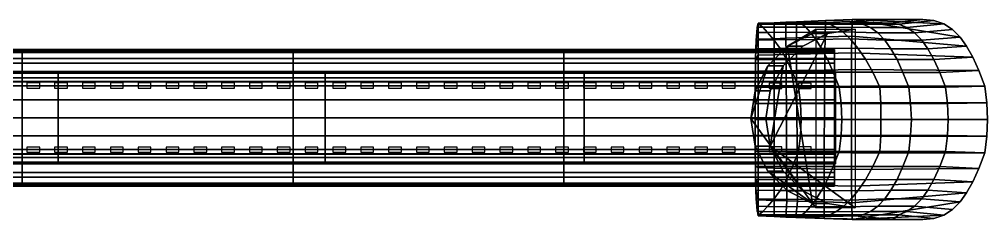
# Model space of a CAD drawing. Header units: millimetres. Extents: x -122 to 154, y -15 to 14.
# Drawn here: x 15.8 to 154.2, y -14.9 to 13.6 of the extents above; entities that cross this region are included whole.
import ezdxf

# ---------------------------------------------------------------- set-up
doc = ezdxf.new("R2010")
doc.units = ezdxf.units.MM
doc.header["$MEASUREMENT"] = 0
for name, color, linetype in [('COSTURA', 2, 'Continuous'), ('COURO', 4, 'Continuous'), ('METAL', 180, 'Continuous')]:
    doc.layers.add(name, color=color, linetype=linetype)

msp = doc.modelspace()

# ---------------------------------------------------------------- meshes
at = {"layer": 'COSTURA'}
mesh = msp.add_polyface(dxfattribs=at)
corners = [(-95.45, 3.79, 515.42), (-93.62, 3.79, 515.59), (-93.62, 4.53, 515.59), (-95.45, 4.53, 515.42), (128.95, 3.79, 515.42), (128.95, 4.53, 515.42), (127.12, 4.53, 515.59), (127.12, 3.79, 515.59)]
mesh.append_faces([[corners[k] for k in face] for face in [(0, 1, 2, 3), (4, 5, 6, 7)]])
mesh = msp.add_polyface(dxfattribs=at)
corners = [(-91.26, 3.79, 515.82), (-89.44, 3.79, 516.01), (-89.44, 4.53, 516.01), (-91.26, 4.53, 515.82), (124.76, 3.79, 515.82), (124.76, 4.53, 515.82), (122.94, 4.53, 516.01), (122.94, 3.79, 516.01)]
mesh.append_faces([[corners[k] for k in face] for face in [(0, 1, 2, 3), (4, 5, 6, 7)]])
mesh = msp.add_polyface(dxfattribs=at)
corners = [(18.71, 3.83, 520.14), (18.71, 4.57, 520.14), (16.88, 4.57, 520.11), (16.88, 3.83, 520.11)]
mesh.append_faces([[corners[k] for k in face] for face in [(0, 1, 2, 3)]])
mesh = msp.add_polyface(dxfattribs=at)
corners = [(22.69, 3.83, 520.21), (22.69, 4.57, 520.21), (20.85, 4.57, 520.21), (20.85, 3.83, 520.21)]
mesh.append_faces([[corners[k] for k in face] for face in [(0, 1, 2, 3)]])
mesh = msp.add_polyface(dxfattribs=at)
corners = [(26.66, 3.83, 520.09), (26.66, 4.57, 520.09), (24.83, 4.57, 520.13), (24.83, 3.83, 520.13)]
mesh.append_faces([[corners[k] for k in face] for face in [(0, 1, 2, 3)]])
mesh = msp.add_polyface(dxfattribs=at)
corners = [(30.64, 3.83, 520.02), (30.64, 4.57, 520.02), (28.81, 4.57, 520.06), (28.81, 3.83, 520.06)]
mesh.append_faces([[corners[k] for k in face] for face in [(0, 1, 2, 3)]])
mesh = msp.add_polyface(dxfattribs=at)
corners = [(34.61, 3.83, 519.97), (34.61, 4.57, 519.97), (32.78, 4.57, 520), (32.78, 3.83, 520)]
mesh.append_faces([[corners[k] for k in face] for face in [(0, 1, 2, 3)]])
mesh = msp.add_polyface(dxfattribs=at)
corners = [(38.59, 3.83, 519.93), (38.59, 4.57, 519.93), (36.76, 4.57, 519.93), (36.76, 3.83, 519.93)]
mesh.append_faces([[corners[k] for k in face] for face in [(0, 1, 2, 3)]])
mesh = msp.add_polyface(dxfattribs=at)
corners = [(42.57, 3.83, 519.87), (42.57, 4.57, 519.87), (40.73, 4.57, 519.87), (40.73, 3.83, 519.87)]
mesh.append_faces([[corners[k] for k in face] for face in [(0, 1, 2, 3)]])
mesh = msp.add_polyface(dxfattribs=at)
corners = [(46.54, 3.83, 519.81), (46.54, 4.57, 519.81), (44.71, 4.57, 519.81), (44.71, 3.83, 519.81)]
mesh.append_faces([[corners[k] for k in face] for face in [(0, 1, 2, 3)]])
mesh = msp.add_polyface(dxfattribs=at)
corners = [(50.52, 3.83, 519.75), (50.52, 4.57, 519.75), (48.68, 4.57, 519.75), (48.68, 3.83, 519.75)]
mesh.append_faces([[corners[k] for k in face] for face in [(0, 1, 2, 3)]])
mesh = msp.add_polyface(dxfattribs=at)
corners = [(54.49, 3.83, 519.67), (54.49, 4.57, 519.67), (52.66, 4.57, 519.71), (52.66, 3.83, 519.71)]
mesh.append_faces([[corners[k] for k in face] for face in [(0, 1, 2, 3)]])
mesh = msp.add_polyface(dxfattribs=at)
corners = [(58.47, 3.83, 519.59), (58.47, 4.57, 519.59), (56.64, 4.57, 519.63), (56.64, 3.83, 519.63)]
mesh.append_faces([[corners[k] for k in face] for face in [(0, 1, 2, 3)]])
mesh = msp.add_polyface(dxfattribs=at)
corners = [(62.44, 3.83, 519.44), (62.44, 4.57, 519.44), (60.61, 4.57, 519.54), (60.61, 3.83, 519.54)]
mesh.append_faces([[corners[k] for k in face] for face in [(0, 1, 2, 3)]])
mesh = msp.add_polyface(dxfattribs=at)
corners = [(66.42, 3.83, 519.27), (66.42, 4.57, 519.27), (64.59, 4.57, 519.34), (64.59, 3.83, 519.34)]
mesh.append_faces([[corners[k] for k in face] for face in [(0, 1, 2, 3)]])
mesh = msp.add_polyface(dxfattribs=at)
corners = [(70.4, 3.83, 519.08), (70.4, 4.57, 519.08), (68.57, 4.57, 519.17), (68.57, 3.83, 519.17)]
mesh.append_faces([[corners[k] for k in face] for face in [(0, 1, 2, 3)]])
mesh = msp.add_polyface(dxfattribs=at)
corners = [(74.37, 3.83, 518.89), (74.37, 4.57, 518.89), (72.54, 4.57, 519), (72.54, 3.83, 519)]
mesh.append_faces([[corners[k] for k in face] for face in [(0, 1, 2, 3)]])
mesh = msp.add_polyface(dxfattribs=at)
corners = [(78.35, 3.83, 518.71), (78.35, 4.57, 518.71), (76.52, 4.57, 518.79), (76.52, 3.83, 518.79)]
mesh.append_faces([[corners[k] for k in face] for face in [(0, 1, 2, 3)]])
mesh = msp.add_polyface(dxfattribs=at)
corners = [(82.32, 3.83, 518.52), (82.32, 4.57, 518.52), (80.49, 4.57, 518.61), (80.49, 3.83, 518.61)]
mesh.append_faces([[corners[k] for k in face] for face in [(0, 1, 2, 3)]])
mesh = msp.add_polyface(dxfattribs=at)
corners = [(86.3, 3.83, 518.34), (86.3, 4.57, 518.34), (84.47, 4.57, 518.43), (84.47, 3.83, 518.43)]
mesh.append_faces([[corners[k] for k in face] for face in [(0, 1, 2, 3)]])
mesh = msp.add_polyface(dxfattribs=at)
corners = [(90.27, 3.83, 518.15), (90.27, 4.57, 518.15), (88.44, 4.57, 518.25), (88.44, 3.83, 518.25)]
mesh.append_faces([[corners[k] for k in face] for face in [(0, 1, 2, 3)]])
mesh = msp.add_polyface(dxfattribs=at)
corners = [(94.25, 3.83, 517.97), (94.25, 4.57, 517.97), (92.42, 4.57, 518.06), (92.42, 3.83, 518.06)]
mesh.append_faces([[corners[k] for k in face] for face in [(0, 1, 2, 3)]])
mesh = msp.add_polyface(dxfattribs=at)
corners = [(98.22, 3.83, 517.72), (98.22, 4.57, 517.72), (96.4, 4.57, 517.88), (96.4, 3.83, 517.88)]
mesh.append_faces([[corners[k] for k in face] for face in [(0, 1, 2, 3)]])
mesh = msp.add_polyface(dxfattribs=at)
corners = [(102.2, 3.83, 517.4), (102.2, 4.57, 517.4), (100.37, 4.57, 517.56), (100.37, 3.83, 517.56)]
mesh.append_faces([[corners[k] for k in face] for face in [(0, 1, 2, 3)]])
mesh = msp.add_polyface(dxfattribs=at)
corners = [(106.18, 3.83, 517.09), (106.18, 4.57, 517.09), (104.35, 4.57, 517.24), (104.35, 3.83, 517.24)]
mesh.append_faces([[corners[k] for k in face] for face in [(0, 1, 2, 3)]])
mesh = msp.add_polyface(dxfattribs=at)
corners = [(110.13, 3.83, 516.75), (110.13, 4.57, 516.75), (108.31, 4.57, 516.92), (108.31, 3.83, 516.92)]
mesh.append_faces([[corners[k] for k in face] for face in [(0, 1, 2, 3)]])
mesh = msp.add_polyface(dxfattribs=at)
corners = [(114.13, 3.83, 516.46), (114.13, 4.57, 516.46), (112.3, 4.57, 516.6), (112.3, 3.83, 516.6)]
mesh.append_faces([[corners[k] for k in face] for face in [(0, 1, 2, 3)]])
mesh = msp.add_polyface(dxfattribs=at)
corners = [(118.07, 3.83, 516.14), (118.07, 4.57, 516.14), (116.24, 4.57, 516.28), (116.24, 3.83, 516.28)]
mesh.append_faces([[corners[k] for k in face] for face in [(0, 1, 2, 3)]])
mesh = msp.add_polyface(dxfattribs=at)
corners = [(-95.45, -5.26, 515.42), (-93.62, -5.26, 515.59), (-93.62, -4.52, 515.59), (-95.45, -4.52, 515.42), (128.95, -5.26, 515.42), (128.95, -4.52, 515.42), (127.12, -4.52, 515.59), (127.12, -5.26, 515.59)]
mesh.append_faces([[corners[k] for k in face] for face in [(0, 1, 2, 3), (4, 5, 6, 7)]])
mesh = msp.add_polyface(dxfattribs=at)
corners = [(-91.26, -5.26, 515.82), (-89.44, -5.26, 516.01), (-89.44, -4.52, 516.01), (-91.26, -4.52, 515.82), (124.76, -5.26, 515.82), (124.76, -4.52, 515.82), (122.94, -4.52, 516.01), (122.94, -5.26, 516.01)]
mesh.append_faces([[corners[k] for k in face] for face in [(0, 1, 2, 3), (4, 5, 6, 7)]])
mesh = msp.add_polyface(dxfattribs=at)
corners = [(18.71, -5.32, 520.14), (18.71, -4.58, 520.14), (16.88, -4.58, 520.11), (16.88, -5.32, 520.11)]
mesh.append_faces([[corners[k] for k in face] for face in [(0, 1, 2, 3)]])
mesh = msp.add_polyface(dxfattribs=at)
corners = [(22.69, -5.32, 520.21), (22.69, -4.58, 520.21), (20.85, -4.58, 520.21), (20.85, -5.32, 520.21)]
mesh.append_faces([[corners[k] for k in face] for face in [(0, 1, 2, 3)]])
mesh = msp.add_polyface(dxfattribs=at)
corners = [(26.66, -5.32, 520.09), (26.66, -4.58, 520.09), (24.83, -4.58, 520.13), (24.83, -5.32, 520.13)]
mesh.append_faces([[corners[k] for k in face] for face in [(0, 1, 2, 3)]])
mesh = msp.add_polyface(dxfattribs=at)
corners = [(30.64, -5.32, 520.02), (30.64, -4.58, 520.02), (28.81, -4.58, 520.06), (28.81, -5.32, 520.06)]
mesh.append_faces([[corners[k] for k in face] for face in [(0, 1, 2, 3)]])
mesh = msp.add_polyface(dxfattribs=at)
corners = [(34.61, -5.32, 519.97), (34.61, -4.58, 519.97), (32.78, -4.58, 520), (32.78, -5.32, 520)]
mesh.append_faces([[corners[k] for k in face] for face in [(0, 1, 2, 3)]])
mesh = msp.add_polyface(dxfattribs=at)
corners = [(38.59, -5.32, 519.93), (38.59, -4.58, 519.93), (36.76, -4.58, 519.93), (36.76, -5.32, 519.93)]
mesh.append_faces([[corners[k] for k in face] for face in [(0, 1, 2, 3)]])
mesh = msp.add_polyface(dxfattribs=at)
corners = [(42.57, -5.32, 519.87), (42.57, -4.58, 519.87), (40.73, -4.58, 519.87), (40.73, -5.32, 519.87)]
mesh.append_faces([[corners[k] for k in face] for face in [(0, 1, 2, 3)]])
mesh = msp.add_polyface(dxfattribs=at)
corners = [(46.54, -5.32, 519.81), (46.54, -4.58, 519.81), (44.71, -4.58, 519.81), (44.71, -5.32, 519.81)]
mesh.append_faces([[corners[k] for k in face] for face in [(0, 1, 2, 3)]])
mesh = msp.add_polyface(dxfattribs=at)
corners = [(50.52, -5.32, 519.75), (50.52, -4.58, 519.75), (48.68, -4.58, 519.75), (48.68, -5.32, 519.75)]
mesh.append_faces([[corners[k] for k in face] for face in [(0, 1, 2, 3)]])
mesh = msp.add_polyface(dxfattribs=at)
corners = [(54.49, -5.32, 519.67), (54.49, -4.58, 519.67), (52.66, -4.58, 519.71), (52.66, -5.32, 519.71)]
mesh.append_faces([[corners[k] for k in face] for face in [(0, 1, 2, 3)]])
mesh = msp.add_polyface(dxfattribs=at)
corners = [(58.47, -5.32, 519.59), (58.47, -4.58, 519.59), (56.64, -4.58, 519.63), (56.64, -5.32, 519.63)]
mesh.append_faces([[corners[k] for k in face] for face in [(0, 1, 2, 3)]])
mesh = msp.add_polyface(dxfattribs=at)
corners = [(62.44, -5.32, 519.44), (62.44, -4.58, 519.44), (60.61, -4.58, 519.54), (60.61, -5.32, 519.54)]
mesh.append_faces([[corners[k] for k in face] for face in [(0, 1, 2, 3)]])
mesh = msp.add_polyface(dxfattribs=at)
corners = [(66.42, -5.32, 519.27), (66.42, -4.58, 519.27), (64.59, -4.58, 519.34), (64.59, -5.32, 519.34)]
mesh.append_faces([[corners[k] for k in face] for face in [(0, 1, 2, 3)]])
mesh = msp.add_polyface(dxfattribs=at)
corners = [(70.4, -5.32, 519.08), (70.4, -4.58, 519.08), (68.57, -4.58, 519.17), (68.57, -5.32, 519.17)]
mesh.append_faces([[corners[k] for k in face] for face in [(0, 1, 2, 3)]])
mesh = msp.add_polyface(dxfattribs=at)
corners = [(74.37, -5.32, 518.89), (74.37, -4.58, 518.89), (72.54, -4.58, 519), (72.54, -5.32, 519)]
mesh.append_faces([[corners[k] for k in face] for face in [(0, 1, 2, 3)]])
mesh = msp.add_polyface(dxfattribs=at)
corners = [(78.35, -5.32, 518.71), (78.35, -4.58, 518.71), (76.52, -4.58, 518.79), (76.52, -5.32, 518.79)]
mesh.append_faces([[corners[k] for k in face] for face in [(0, 1, 2, 3)]])
mesh = msp.add_polyface(dxfattribs=at)
corners = [(82.32, -5.32, 518.52), (82.32, -4.58, 518.52), (80.49, -4.58, 518.61), (80.49, -5.32, 518.61)]
mesh.append_faces([[corners[k] for k in face] for face in [(0, 1, 2, 3)]])
mesh = msp.add_polyface(dxfattribs=at)
corners = [(86.3, -5.32, 518.34), (86.3, -4.58, 518.34), (84.47, -4.58, 518.43), (84.47, -5.32, 518.43)]
mesh.append_faces([[corners[k] for k in face] for face in [(0, 1, 2, 3)]])
mesh = msp.add_polyface(dxfattribs=at)
corners = [(90.27, -5.32, 518.15), (90.27, -4.58, 518.15), (88.44, -4.58, 518.25), (88.44, -5.32, 518.25)]
mesh.append_faces([[corners[k] for k in face] for face in [(0, 1, 2, 3)]])
mesh = msp.add_polyface(dxfattribs=at)
corners = [(94.25, -5.32, 517.97), (94.25, -4.58, 517.97), (92.42, -4.58, 518.06), (92.42, -5.32, 518.06)]
mesh.append_faces([[corners[k] for k in face] for face in [(0, 1, 2, 3)]])
mesh = msp.add_polyface(dxfattribs=at)
corners = [(98.22, -5.32, 517.72), (98.22, -4.58, 517.72), (96.4, -4.58, 517.88), (96.4, -5.32, 517.88)]
mesh.append_faces([[corners[k] for k in face] for face in [(0, 1, 2, 3)]])
mesh = msp.add_polyface(dxfattribs=at)
corners = [(102.2, -5.32, 517.4), (102.2, -4.58, 517.4), (100.37, -4.58, 517.56), (100.37, -5.32, 517.56)]
mesh.append_faces([[corners[k] for k in face] for face in [(0, 1, 2, 3)]])
mesh = msp.add_polyface(dxfattribs=at)
corners = [(106.18, -5.32, 517.09), (106.18, -4.58, 517.09), (104.35, -4.58, 517.24), (104.35, -5.32, 517.24)]
mesh.append_faces([[corners[k] for k in face] for face in [(0, 1, 2, 3)]])
mesh = msp.add_polyface(dxfattribs=at)
corners = [(110.13, -5.32, 516.75), (110.13, -4.58, 516.75), (108.31, -4.58, 516.92), (108.31, -5.32, 516.92)]
mesh.append_faces([[corners[k] for k in face] for face in [(0, 1, 2, 3)]])
mesh = msp.add_polyface(dxfattribs=at)
corners = [(114.13, -5.32, 516.46), (114.13, -4.58, 516.46), (112.3, -4.58, 516.6), (112.3, -5.32, 516.6)]
mesh.append_faces([[corners[k] for k in face] for face in [(0, 1, 2, 3)]])
mesh = msp.add_polyface(dxfattribs=at)
corners = [(118.07, -5.32, 516.14), (118.07, -4.58, 516.14), (116.24, -4.58, 516.28), (116.24, -5.32, 516.28)]
mesh.append_faces([[corners[k] for k in face] for face in [(0, 1, 2, 3)]])
at = {"layer": 'COURO'}
mesh = msp.add_polyface(dxfattribs=at)
corners = [(132.27, 9.35, 511.92), (132.27, 9.35, 511.64), (132.27, 9.16, 511.29), (132.27, 9.16, 511.01), (132.27, 8.9, 512.73), (132.27, 8.9, 512.45), (132.27, 8.07, 510.5), (132.27, 8.07, 510.22), (132.27, 7.39, 513.57), (132.27, 7.39, 513.29), (132.27, 4.78, 509.57), (132.27, 4.78, 509.3), (132.27, 4.71, 514.24), (132.27, 4.71, 513.96), (132.27, 2.17, 509.21), (132.27, 2.17, 508.93), (132.27, -0.41, 509.13), (132.27, -0.41, 508.85), (132.27, -2.98, 509.21), (132.27, -2.98, 508.93), (132.27, -5.52, 514.24), (132.27, -5.52, 513.96), (132.27, -5.59, 509.57), (132.27, -5.59, 509.3), (132.27, -8.2, 513.57), (132.27, -8.2, 513.29), (132.27, -8.88, 510.5), (132.27, -8.88, 510.22), (132.27, -9.71, 512.73), (132.27, -9.71, 512.45), (132.27, -9.97, 511.29), (132.27, -9.97, 511.01), (132.27, -10.16, 511.92), (132.27, -10.16, 511.64), (93.59, 9.35, 514.74), (93.59, 9.16, 514.1), (93.59, 8.9, 515.55), (93.59, 8.07, 513.32), (93.59, 7.39, 516.39), (93.59, 4.78, 512.39), (93.59, 4.71, 517.06), (93.59, 4.71, 517.06), (93.59, 2.17, 512.03), (93.59, -0.41, 511.95), (93.59, -2.98, 512.03), (93.59, -5.52, 517.06), (93.59, -5.52, 517.06), (93.59, -5.59, 512.39), (93.59, -8.2, 516.39), (93.59, -8.88, 513.32), (93.59, -9.71, 515.55), (93.59, -9.97, 514.1), (93.59, -10.16, 514.74), (54.91, 9.35, 516.6), (54.91, 9.16, 515.96), (54.91, 8.9, 517.41), (54.91, 8.07, 515.17), (54.91, 7.39, 518.25), (54.91, 4.78, 514.25), (54.91, 4.71, 518.92), (54.91, 4.71, 518.92), (54.91, 2.17, 513.89), (54.91, -0.41, 513.81), (54.91, -2.98, 513.89), (54.91, -5.52, 518.92), (54.91, -5.52, 518.92), (54.91, -5.59, 514.25), (54.91, -8.2, 518.25), (54.91, -8.88, 515.17), (54.91, -9.71, 517.41), (54.91, -9.97, 515.96), (54.91, -10.16, 516.6), (16.23, 9.35, 517.22), (16.23, 9.16, 516.58), (16.23, 8.9, 518.03), (16.23, 8.07, 515.79), (16.23, 7.39, 518.87), (16.23, 4.78, 514.87), (16.23, 4.71, 519.54), (16.23, 4.71, 519.54), (16.23, 2.17, 514.51), (16.23, -0.41, 514.43), (16.23, -2.98, 514.51), (16.23, -5.52, 519.54), (16.23, -5.52, 519.54), (16.23, -5.59, 514.87), (16.23, -8.2, 518.87), (16.23, -8.88, 515.79), (16.23, -9.71, 518.03), (16.23, -9.97, 516.58), (16.23, -10.16, 517.22), (-22.45, 9.35, 516.6), (-22.45, 9.16, 515.96), (-22.45, 8.9, 517.41), (-22.45, 8.07, 515.17), (-22.45, 7.39, 518.25), (-22.45, 4.78, 514.25), (-22.45, 4.71, 518.92), (-22.45, 4.71, 518.92), (-22.45, 2.17, 513.89), (-22.45, -0.41, 513.81), (-22.45, -2.98, 513.89), (-22.45, -5.52, 518.92), (-22.45, -5.52, 518.92), (-22.45, -5.59, 514.25), (-22.45, -8.2, 518.25), (-22.45, -8.88, 515.17), (-22.45, -9.71, 517.41), (-22.45, -9.97, 515.96), (-22.45, -10.16, 516.6), (-61.12, 9.35, 514.74), (-61.12, 9.16, 514.1), (-61.12, 8.9, 515.55), (-61.12, 8.07, 513.32), (-61.12, 7.39, 516.39), (-61.12, 4.78, 512.39), (-61.12, 4.71, 517.06), (-61.12, 4.71, 517.06), (-61.12, 2.17, 512.03), (-61.12, -0.41, 511.95), (-61.12, -2.98, 512.03), (-61.12, -5.52, 517.06), (-61.12, -5.52, 517.06), (-61.12, -5.59, 512.39), (-61.12, -8.2, 516.39), (-61.12, -8.88, 513.32), (-61.12, -9.71, 515.55), (-61.12, -9.97, 514.1), (-61.12, -10.16, 514.74), (-99.8, 9.35, 511.64), (-99.8, 9.16, 511.01), (-99.8, 8.9, 512.45), (-99.8, 8.07, 510.22), (-99.8, 7.39, 513.29), (-99.8, 4.78, 509.3), (-99.8, 4.71, 513.96), (-99.8, 4.71, 513.96), (-99.8, 2.17, 508.93), (-99.8, -0.41, 508.85), (-99.8, -2.98, 508.93), (-99.8, -5.52, 513.96), (-99.8, -5.52, 513.96), (-99.8, -5.59, 509.3), (-99.8, -8.2, 513.29), (-99.8, -8.88, 510.22), (-99.8, -9.71, 512.45), (-99.8, -9.97, 511.01), (-99.8, -10.16, 511.64), (-99.8, 9.35, 511.92), (-99.8, 9.16, 511.29), (-99.8, 8.9, 512.73), (-99.8, 8.07, 510.5), (-99.8, 7.39, 513.57), (-99.8, 4.78, 509.57), (-99.8, 4.71, 514.24), (-99.8, 4.71, 514.24), (-99.8, 2.17, 509.21), (-99.8, -0.41, 509.13), (-99.8, -2.98, 509.21), (-99.8, -5.52, 514.24), (-99.8, -5.52, 514.24), (-99.8, -5.59, 509.57), (-99.8, -8.2, 513.57), (-99.8, -8.88, 510.5), (-99.8, -9.71, 512.73), (-99.8, -9.97, 511.29), (-99.8, -10.16, 511.92)]
mesh.append_faces([[corners[k] for k in face] for face in [(135, 154, 152, 133), (133, 152, 150, 131), (130, 149, 151, 132), (134, 153, 156, 137), (21, 20, 24, 25), (25, 24, 28, 29), (29, 28, 32, 33), (33, 32, 30, 31), (31, 30, 26, 27), (27, 26, 22, 23), (23, 22, 18, 19), (19, 18, 16, 17), (13, 12, 20, 21), (131, 150, 148, 129), (129, 148, 149, 130), (132, 151, 153, 134), (17, 16, 14, 15), (13, 9, 8, 12), (9, 5, 4, 8), (3, 7, 6, 2), (11, 15, 14, 10), (140, 143, 162, 159), (143, 145, 164, 162), (145, 147, 166, 164), (147, 146, 165, 166), (146, 144, 163, 165), (144, 142, 161, 163), (142, 139, 158, 161), (139, 138, 157, 158), (136, 141, 160, 155), (5, 1, 0, 4), (1, 3, 2, 0), (7, 11, 10, 6), (138, 137, 156, 157), (114, 152, 154, 116), (112, 150, 152, 114), (113, 151, 149, 111), (118, 156, 153, 115), (48, 24, 20, 45), (50, 28, 24, 48), (52, 32, 28, 50), (51, 30, 32, 52), (49, 26, 30, 51), (47, 22, 26, 49), (44, 18, 22, 47), (43, 16, 18, 44), (46, 20, 12, 41), (110, 148, 150, 112), (111, 149, 148, 110), (115, 153, 151, 113), (42, 14, 16, 43), (95, 114, 116, 97), (76, 95, 97, 78), (57, 76, 78, 59), (38, 57, 59, 40), (8, 38, 40, 12), (93, 112, 114, 95), (74, 93, 95, 76), (55, 74, 76, 57), (36, 55, 57, 38), (4, 36, 38, 8), (94, 113, 111, 92), (75, 94, 92, 73), (56, 75, 73, 54), (37, 56, 54, 35), (6, 37, 35, 2), (99, 118, 115, 96), (80, 99, 96, 77), (61, 80, 77, 58), (42, 61, 58, 39), (14, 42, 39, 10), (67, 48, 45, 64), (86, 67, 64, 83), (105, 86, 83, 102), (124, 105, 102, 121), (162, 124, 121, 159), (69, 50, 48, 67), (88, 69, 67, 86), (107, 88, 86, 105), (126, 107, 105, 124), (164, 126, 124, 162), (71, 52, 50, 69), (90, 71, 69, 88), (109, 90, 88, 107), (128, 109, 107, 126), (166, 128, 126, 164), (70, 51, 52, 71), (89, 70, 71, 90), (108, 89, 90, 109), (127, 108, 109, 128), (165, 127, 128, 166), (68, 49, 51, 70), (87, 68, 70, 89), (106, 87, 89, 108), (125, 106, 108, 127), (163, 125, 127, 165), (66, 47, 49, 68), (85, 66, 68, 87), (104, 85, 87, 106), (123, 104, 106, 125), (161, 123, 125, 163), (63, 44, 47, 66), (82, 63, 66, 85), (101, 82, 85, 104), (120, 101, 104, 123), (158, 120, 123, 161), (62, 43, 44, 63), (81, 62, 63, 82), (100, 81, 82, 101), (119, 100, 101, 120), (157, 119, 120, 158), (65, 46, 41, 60), (84, 65, 60, 79), (103, 84, 79, 98), (122, 103, 98, 117), (160, 122, 117, 155), (91, 110, 112, 93), (72, 91, 93, 74), (53, 72, 74, 55), (34, 53, 55, 36), (0, 34, 36, 4), (92, 111, 110, 91), (73, 92, 91, 72), (54, 73, 72, 53), (35, 54, 53, 34), (2, 35, 34, 0), (96, 115, 113, 94), (77, 96, 94, 75), (58, 77, 75, 56), (39, 58, 56, 37), (10, 39, 37, 6), (61, 42, 43, 62), (80, 61, 62, 81), (99, 80, 81, 100), (118, 99, 100, 119), (156, 118, 119, 157)]])
mesh = msp.add_polyface(dxfattribs=at)
corners = [(132.4, 6.21, 513.28), (132.4, 6.21, 513.28), (132.4, 6.21, 513.28), (132.4, 5.98, 514.22), (132.4, 5.98, 514.22), (132.4, 5.98, 514.22), (132.4, 5.3, 514.78), (132.4, 5.3, 514.78), (132.4, 5.3, 514.78), (132.4, 4.15, 514.97), (132.4, 4.15, 514.97), (132.4, 4.15, 514.97), (132.4, -0.38, 514.97), (132.4, -0.38, 514.97), (132.4, -4.92, 514.97), (132.4, -4.92, 514.97), (132.4, -4.92, 514.97), (132.4, -6.07, 514.78), (132.4, -6.07, 514.78), (132.4, -6.07, 514.78), (132.4, -6.75, 514.22), (132.4, -6.75, 514.22), (132.4, -6.75, 514.22), (132.4, -6.98, 513.28), (132.4, -6.98, 513.28), (132.4, -6.98, 513.28), (132.4, -0.38, 513.28), (132.4, -0.38, 513.28), (96.53, 5.98, 517.1), (96.53, 5.98, 517.1), (96.53, 5.98, 517.1), (96.53, 5.98, 517.1), (96.53, 5.3, 517.66), (96.53, 5.3, 517.66), (96.53, 5.3, 517.66), (96.53, 5.3, 517.66), (96.53, 4.15, 517.85), (96.53, 4.15, 517.85), (96.53, 4.15, 517.85), (96.53, -0.38, 517.85), (96.53, -4.92, 517.85), (96.53, -4.92, 517.85), (96.53, -4.92, 517.85), (96.53, -6.07, 517.66), (96.53, -6.07, 517.66), (96.53, -6.07, 517.66), (96.53, -6.07, 517.66), (96.53, -6.75, 517.1), (96.53, -6.75, 517.1), (96.53, -6.75, 517.1), (96.53, -6.75, 517.1), (96.53, 6.21, 516.16), (96.53, 6.21, 516.16), (96.53, 6.21, 516.16), (96.53, -6.98, 516.16), (96.53, -6.98, 516.16), (96.53, -6.98, 516.16), (96.53, -0.38, 516.16), (59.51, 6.21, 517.89), (59.51, 6.21, 517.89), (59.51, 6.21, 517.89), (59.51, 5.98, 518.82), (59.51, 5.98, 518.82), (59.51, 5.98, 518.82), (59.51, 5.98, 518.82), (59.51, 5.3, 519.39), (59.51, 5.3, 519.39), (59.51, 5.3, 519.39), (59.51, 5.3, 519.39), (59.51, 4.15, 519.57), (59.51, 4.15, 519.57), (59.51, 4.15, 519.57), (59.51, -0.38, 519.57), (59.51, -4.92, 519.57), (59.51, -4.92, 519.57), (59.51, -4.92, 519.57), (59.51, -6.07, 519.39), (59.51, -6.07, 519.39), (59.51, -6.07, 519.39), (59.51, -6.07, 519.39), (59.51, -6.75, 518.82), (59.51, -6.75, 518.82), (59.51, -6.75, 518.82), (59.51, -6.75, 518.82), (59.51, -6.98, 517.89), (59.51, -6.98, 517.89), (59.51, -6.98, 517.89), (59.51, -0.38, 517.89), (21.36, 6.21, 518.46), (21.36, 6.21, 518.46), (21.36, 6.21, 518.46), (21.36, 5.98, 519.4), (21.36, 5.98, 519.4), (21.36, 5.98, 519.4), (21.36, 5.98, 519.4), (21.36, 5.3, 519.96), (21.36, 5.3, 519.96), (21.36, 5.3, 519.96), (21.36, 5.3, 519.96), (21.36, 4.15, 520.15), (21.36, 4.15, 520.15), (21.36, 4.15, 520.15), (21.36, -0.38, 520.15), (21.36, -4.92, 520.15), (21.36, -4.92, 520.15), (21.36, -4.92, 520.15), (21.36, -6.07, 519.96), (21.36, -6.07, 519.96), (21.36, -6.07, 519.96), (21.36, -6.07, 519.96), (21.36, -6.75, 519.4), (21.36, -6.75, 519.4), (21.36, -6.75, 519.4), (21.36, -6.75, 519.4), (21.36, -6.98, 518.46), (21.36, -6.98, 518.46), (21.36, -6.98, 518.46), (21.36, -0.38, 518.46), (-17.94, 6.21, 517.89), (-17.94, 6.21, 517.89), (-17.94, 6.21, 517.89), (-17.94, -6.98, 517.89), (-17.94, -6.98, 517.89), (-17.94, -6.98, 517.89), (-17.94, 5.98, 518.82), (-17.94, 5.98, 518.82), (-17.94, 5.98, 518.82), (-17.94, 5.98, 518.82), (-17.94, 5.3, 519.39), (-17.94, 5.3, 519.39), (-17.94, 5.3, 519.39), (-17.94, 5.3, 519.39), (-17.94, 4.15, 519.57), (-17.94, 4.15, 519.57), (-17.94, 4.15, 519.57), (-17.94, -0.38, 519.57), (-17.94, -0.38, 517.89), (-17.94, -4.92, 519.57), (-17.94, -4.92, 519.57), (-17.94, -4.92, 519.57), (-17.94, -6.07, 519.39), (-17.94, -6.07, 519.39), (-17.94, -6.07, 519.39), (-17.94, -6.07, 519.39), (-17.94, -6.75, 518.82), (-17.94, -6.75, 518.82), (-17.94, -6.75, 518.82), (-17.94, -6.75, 518.82), (-58.37, 6.21, 516.16), (-58.37, 6.21, 516.16), (-58.37, 6.21, 516.16), (-58.37, -0.38, 516.16), (-58.37, -6.98, 516.16), (-58.37, -6.98, 516.16), (-58.37, -6.98, 516.16), (-58.37, 5.98, 517.1), (-58.37, 5.98, 517.1), (-58.37, 5.98, 517.1), (-58.37, 5.98, 517.1), (-58.37, 5.3, 517.66), (-58.37, 5.3, 517.66), (-58.37, 5.3, 517.66), (-58.37, 5.3, 517.66), (-58.37, 4.15, 517.85), (-58.37, 4.15, 517.85), (-58.37, 4.15, 517.85), (-58.37, -0.38, 517.85), (-58.37, -4.92, 517.85), (-58.37, -4.92, 517.85), (-58.37, -4.92, 517.85), (-58.37, -6.07, 517.66), (-58.37, -6.07, 517.66), (-58.37, -6.07, 517.66), (-58.37, -6.07, 517.66), (-58.37, -6.75, 517.1), (-58.37, -6.75, 517.1), (-58.37, -6.75, 517.1), (-58.37, -6.75, 517.1), (-99.94, 6.21, 513.28), (-99.94, 6.21, 513.28), (-99.94, 6.21, 513.28), (-99.94, 5.98, 514.22), (-99.94, 5.98, 514.22), (-99.94, 5.98, 514.22), (-99.94, 5.3, 514.78), (-99.94, 5.3, 514.78), (-99.94, 5.3, 514.78), (-99.94, 4.15, 514.97), (-99.94, 4.15, 514.97), (-99.94, 4.15, 514.97), (-99.94, -0.38, 514.97), (-99.94, -0.38, 514.97), (-99.94, -0.38, 513.28), (-99.94, -0.38, 513.28), (-99.94, -4.92, 514.97), (-99.94, -4.92, 514.97), (-99.94, -4.92, 514.97), (-99.94, -6.07, 514.78), (-99.94, -6.07, 514.78), (-99.94, -6.07, 514.78), (-99.94, -6.75, 514.22), (-99.94, -6.75, 514.22), (-99.94, -6.75, 514.22), (-99.94, -6.98, 513.28), (-99.94, -6.98, 513.28), (-99.94, -6.98, 513.28)]
mesh.append_faces([[corners[k] for k in face] for face in [(205, 202, 199, 196), (205, 196, 191, 193), (14, 17, 20, 23), (14, 23, 26, 12), (186, 183, 180, 189), (191, 189, 180, 193), (3, 6, 9, 0), (26, 0, 9, 12), (57, 27, 25, 56), (54, 24, 22, 49), (43, 18, 16, 40), (47, 21, 19, 44), (41, 15, 13, 39), (39, 13, 10, 37), (30, 5, 1, 51), (36, 11, 7, 32), (33, 8, 4, 28), (53, 2, 27, 57), (87, 57, 56, 86), (117, 87, 86, 115), (136, 117, 115, 121), (151, 136, 121, 152), (192, 151, 152, 203), (84, 55, 50, 82), (114, 85, 83, 111), (122, 116, 112, 144), (153, 123, 145, 174), (204, 154, 175, 200), (76, 45, 42, 73), (106, 78, 75, 103), (141, 109, 105, 137), (171, 143, 139, 167), (198, 173, 169, 194), (80, 48, 46, 77), (110, 81, 79, 107), (146, 113, 108, 140), (176, 147, 142, 170), (201, 177, 172, 197), (74, 41, 39, 72), (104, 74, 72, 102), (138, 104, 102, 135), (168, 138, 135, 166), (195, 168, 166, 190), (72, 39, 37, 70), (102, 72, 70, 100), (135, 102, 100, 133), (166, 135, 133, 164), (190, 166, 164, 188), (63, 31, 52, 58), (92, 64, 59, 88), (124, 93, 90, 119), (155, 125, 120, 149), (181, 156, 150, 179), (69, 38, 34, 65), (99, 71, 67, 95), (132, 101, 98, 129), (163, 134, 131, 160), (187, 165, 162, 185), (66, 35, 29, 61), (96, 68, 62, 91), (128, 97, 94, 126), (159, 130, 127, 157), (184, 161, 158, 182), (60, 53, 57, 87), (89, 60, 87, 117), (118, 89, 117, 136), (148, 118, 136, 151), (178, 148, 151, 192)]])
at = {"layer": 'METAL'}
mesh = msp.add_polyface(dxfattribs=at)
corners = [(-88.5, -3.5, 516.38), (-88.5, -2.93, 516.38), (-88.5, -0.64, 516.38), (-88.5, -2.93, 516.38), (-88.5, 1.65, 516.38), (-88.5, 2.23, 516.38), (-88.5, 3.95, 516.38), (121.38, -14.39, 510.97), (121.46, -14.24, 511.8), (121.25, -13.78, 512.71), (121.18, -13.02, 513.64), (121.1, -11.96, 514.61), (121.46, -14.24, 511.8), (122.05, -13.78, 512.63), (121.25, -13.78, 512.71), (121.18, -13.02, 513.64), (122.72, -13.03, 513.52), (121.1, -11.96, 514.61), (123.6, -11.99, 514.36), (120.96, -5.22, 516.38), (120.96, -3.5, 516.38), (120.96, -5.22, 516.38), (121.38, -5.22, 510.97), (120.96, -2.93, 516.38), (121.38, -2.93, 510.97), (120.97, -7.36, 516.27), (126.3, -7.36, 516.3), (127.14, -5.22, 516.43), (120.96, -5.22, 516.38), (121.38, -12.1, 510.97), (123.66, -12.18, 508.43), (123.66, -14.49, 508.43), (121.38, -14.39, 510.97), (121.38, -2.93, 510.97), (123.67, -2.95, 508.43), (123.66, -5.26, 508.43), (121.38, -5.22, 510.97), (121.04, -10.73, 515.39), (121.38, -12.1, 510.97), (120.96, -2.93, 516.38), (120.96, -3.5, 516.38), (120.96, -5.22, 516.38), (120.96, -3.5, 516.38), (120.96, -2.93, 516.38), (120.96, -5.22, 516.38), (120.96, -0.64, 516.38), (120.96, -2.93, 516.38), (120.96, -0.64, 516.38), (121.39, -0.64, 510.97), (127.42, -2.93, 516.43), (120.96, -2.93, 516.38), (121, -9.2, 515.94), (125.43, -9.21, 515.91), (121.04, -10.73, 515.39), (124.53, -10.75, 515.27), (121.38, -9.8, 510.97), (123.66, -9.88, 508.43), (121.38, -7.51, 510.97), (123.66, -7.57, 508.43), (121.39, -0.64, 510.97), (123.67, -0.64, 508.43), (121, -9.2, 515.94), (121.38, -9.8, 510.97), (120.97, -7.36, 516.27), (121.38, -7.51, 510.97), (127.32, 13.11, 509.44), (123.66, 13.15, 508.43), (121.38, 13.11, 510.97), (121.38, 13.11, 510.97), (121.1, 10.69, 514.61), (121.18, 11.75, 513.64), (121.25, 12.51, 512.71), (121.46, 12.96, 511.8), (121.38, 13.11, 510.97), (121.25, 12.51, 512.71), (123.66, 3.97, 508.43), (123.67, 1.68, 508.43), (121.38, 1.65, 510.97), (121.38, 3.95, 510.97), (121.46, 12.96, 511.8), (121.25, 12.51, 512.71), (122.05, 12.51, 512.63), (121.18, 11.75, 513.64), (122.72, 11.76, 513.52), (121.1, 10.69, 514.61), (123.6, 10.71, 514.36), (120.96, 3.95, 516.38), (121.38, 3.95, 510.97), (120.96, 3.95, 516.38), (120.96, 2.23, 516.38), (120.96, 3.95, 516.38), (120.96, 2.23, 516.38), (120.96, 1.65, 516.38), (120.96, 2.23, 516.38), (120.96, 1.65, 516.38), (121.38, 1.65, 510.97), (120.97, 6.09, 516.27), (120.96, 3.95, 516.38), (127.14, 3.95, 516.43), (126.3, 6.09, 516.3), (121.38, 13.11, 510.97), (123.66, 13.15, 508.43), (123.66, 10.89, 508.43), (121.38, 10.82, 510.97), (121.04, 9.46, 515.39), (121.38, 10.82, 510.97), (120.96, 1.65, 516.38), (120.96, 3.95, 516.38), (120.96, 2.23, 516.38), (120.96, 1.65, 516.38), (120.96, 1.65, 516.38), (127.42, 1.65, 516.43), (121, 7.92, 515.94), (125.43, 7.93, 515.91), (121.04, 9.46, 515.39), (124.53, 9.47, 515.27), (123.66, 8.58, 508.43), (121.38, 8.53, 510.97), (123.66, 6.28, 508.43), (121.38, 6.24, 510.97), (121, 7.92, 515.94), (121.38, 8.53, 510.97), (120.97, 6.09, 516.27), (121.38, 6.24, 510.97), (120.31, -0.5, 510.86), (122.48, -0.5, 493.39), (123.1, -4.44, 493.39), (120.93, -4.44, 510.86), (124.92, -8, 493.39), (122.75, -8, 510.86), (122.75, 7, 510.86), (124.92, 7, 493.39), (123.1, 3.44, 493.39), (120.93, 3.44, 510.86), (120.31, -0.5, 510.86), (120.93, -4.44, 510.86), (122.75, -8, 510.86), (129.13, -12.64, 510.86), (120.93, 3.44, 510.86), (122.75, 7, 510.86), (123.1, 3.44, 493.39), (124.92, 7, 493.39), (123.1, -4.44, 493.39), (122.48, -0.5, 493.39)]
mesh.append_faces([[corners[k] for k in face] for face in [(0, 1, 2, 3), (4, 5, 6, 6), (7, 8, 9, 10), (7, 10, 11, 11), (12, 13, 14, 14), (15, 14, 13, 16), (17, 15, 16, 18), (19, 20, 21, 22), (23, 24, 22, 21), (25, 26, 27, 28), (29, 30, 31, 32), (33, 34, 35, 36), (37, 38, 7, 11), (39, 40, 41, 41), (42, 43, 44, 44), (40, 39, 45, 46), (47, 48, 24, 23), (28, 27, 49, 50), (51, 52, 26, 25), (53, 54, 52, 51), (17, 18, 54, 53), (55, 56, 30, 29), (57, 58, 56, 55), (36, 35, 58, 57), (59, 60, 34, 33), (61, 62, 38, 37), (63, 64, 62, 61), (19, 22, 64, 63), (65, 66, 67, 67), (68, 69, 70, 71), (72, 73, 74, 74), (75, 76, 77, 78), (79, 80, 81, 81), (82, 83, 81, 80), (84, 85, 83, 82), (86, 87, 88, 89), (90, 91, 92, 93), (94, 88, 87, 95), (96, 97, 98, 99), (100, 101, 102, 103), (104, 69, 68, 105), (106, 107, 108, 108), (91, 90, 109, 109), (47, 94, 95, 48), (97, 110, 111, 98), (112, 96, 99, 113), (114, 112, 113, 115), (84, 114, 115, 85), (103, 102, 116, 117), (117, 116, 118, 119), (119, 118, 75, 78), (77, 76, 60, 59), (120, 104, 105, 121), (122, 120, 121, 123), (86, 122, 123, 87), (124, 125, 126, 127), (127, 126, 128, 129), (130, 131, 132, 133), (133, 132, 125, 124), (134, 135, 136, 137), (138, 134, 139, 139), (140, 141, 142, 143)]])
mesh = msp.add_polyface(dxfattribs=at)
corners = [(121.38, -14.39, 510.97), (123.66, -14.49, 508.43), (127.32, -14.39, 509.44), (123.6, -11.99, 514.36), (122.72, -13.03, 513.52), (128.8, -13.08, 513.05), (129.6, -12.06, 513.76), (122.05, -13.78, 512.63), (128.16, -13.81, 512.09), (121.46, -14.24, 511.8), (127.66, -14.24, 510.89), (130.44, -10.79, 514.27), (124.53, -10.75, 515.27), (120.96, -2.93, 516.38), (127.42, -2.93, 516.43), (127.51, -0.64, 516.43), (120.96, -0.64, 516.38), (131.28, -9.22, 514.62), (125.43, -9.21, 515.91), (132.11, -7.37, 514.84), (126.3, -7.36, 516.3), (123.6, 10.71, 514.36), (129.6, 10.78, 513.76), (128.8, 11.8, 513.05), (122.72, 11.76, 513.52), (128.16, 12.53, 512.09), (122.05, 12.51, 512.63), (127.66, 12.97, 510.89), (121.46, 12.96, 511.8), (127.32, 13.11, 509.44), (121.38, 13.11, 510.97), (130.44, 9.51, 514.27), (124.53, 9.47, 515.27), (120.96, 1.65, 516.38), (127.42, 1.65, 516.43), (131.28, 7.95, 514.62), (125.43, 7.93, 515.91), (132.11, 6.09, 514.84), (126.3, 6.09, 516.3), (125.33, -14.56, 505.99), (130.75, -14.39, 508.28), (126.85, 8.67, 504.14), (130.92, 8.78, 498.67), (130.89, 6.42, 498.69), (126.86, 6.34, 504.12), (130.87, 4.07, 498.71), (126.87, 4.01, 504.1), (130.85, 1.72, 498.73), (126.89, 1.7, 504.08), (130.84, -0.64, 498.75), (126.91, -0.64, 504.06), (130.82, -3, 498.77), (126.92, -2.97, 504.04), (130.81, -5.35, 498.79), (126.93, -5.3, 504.02), (130.8, -7.71, 498.81), (126.95, -7.63, 504), (130.8, -10.06, 498.83), (126.97, -9.96, 503.98), (130.8, -12.41, 498.85), (126.99, -12.29, 503.96), (130.8, -14.77, 498.75), (126.73, -14.61, 504.14), (123.66, 13.15, 508.43), (125.34, 13.23, 506.19), (125.34, 10.94, 506.17), (123.66, 10.89, 508.43), (125.35, 8.63, 506.15), (123.66, 8.58, 508.43), (125.36, 6.31, 506.14), (123.66, 6.28, 508.43), (125.37, 3.99, 506.12), (123.66, 3.97, 508.43), (125.4, 1.69, 506.1), (123.67, 1.68, 508.43), (125.41, -0.64, 506.09), (123.67, -0.64, 508.43), (125.42, -2.96, 506.07), (123.67, -2.95, 508.43), (125.42, -5.29, 506.05), (123.66, -5.26, 508.43), (125.44, -7.61, 506.04), (123.66, -7.57, 508.43), (125.45, -9.93, 506.02), (123.66, -9.88, 508.43), (125.47, -12.24, 506), (123.66, -12.18, 508.43), (125.33, -14.56, 505.99), (123.66, -14.49, 508.43), (126.84, 10.99, 504.16), (126.83, 13.29, 504.18), (130.75, 13.11, 508.28), (125.34, 13.23, 506.19), (123.66, 13.15, 508.43), (122.75, -8, 510.86), (124.92, -8, 493.39), (127.74, -10.82, 493.39), (125.57, -10.82, 510.86), (131.3, -12.64, 493.39), (129.13, -12.64, 510.86), (129.13, 11.63, 510.86), (131.3, 11.63, 493.39), (127.74, 9.82, 493.39), (125.57, 9.82, 510.86), (124.92, 7, 493.39), (122.75, 7, 510.86), (122.75, -8, 510.86), (125.57, -10.82, 510.86), (129.13, -12.64, 510.86), (129.68, -13.26, 510.86), (129.68, 12.26, 510.86), (125.57, 9.82, 510.86), (129.13, 11.63, 510.86), (120.31, -0.5, 510.86), (122.75, 7, 510.86), (124.92, 7, 493.39), (127.74, 9.82, 493.39), (131.3, 11.63, 493.39), (123.1, -4.44, 493.39), (127.74, -10.82, 493.39), (124.92, -8, 493.39)]
mesh.append_faces([[corners[k] for k in face] for face in [(0, 1, 2, 2), (3, 4, 5, 6), (4, 7, 8, 5), (7, 9, 10, 8), (9, 0, 2, 10), (11, 12, 3, 6), (13, 14, 15, 16), (17, 18, 12, 11), (19, 20, 18, 17), (21, 22, 23, 24), (24, 23, 25, 26), (26, 25, 27, 28), (28, 27, 29, 30), (31, 22, 21, 32), (33, 16, 15, 34), (35, 31, 32, 36), (37, 35, 36, 38), (1, 39, 40, 2), (41, 42, 43, 44), (44, 43, 45, 46), (46, 45, 47, 48), (48, 47, 49, 50), (50, 49, 51, 52), (52, 51, 53, 54), (53, 55, 56, 54), (55, 57, 58, 56), (57, 59, 60, 58), (60, 59, 61, 62), (63, 64, 65, 66), (66, 65, 67, 68), (68, 67, 69, 70), (70, 69, 71, 72), (72, 71, 73, 74), (74, 73, 75, 76), (75, 77, 78, 76), (77, 79, 80, 78), (79, 81, 82, 80), (81, 83, 84, 82), (83, 85, 86, 84), (85, 87, 88, 86), (62, 87, 85, 60), (85, 83, 58, 60), (83, 81, 56, 58), (81, 79, 54, 56), (79, 77, 52, 54), (77, 75, 50, 52), (75, 73, 48, 50), (73, 71, 46, 48), (46, 71, 69, 44), (44, 69, 67, 41), (41, 67, 65, 89), (89, 65, 64, 90), (29, 91, 92, 93), (94, 95, 96, 97), (97, 96, 98, 99), (100, 101, 102, 103), (103, 102, 104, 105), (106, 107, 108, 108), (108, 109, 110, 111), (110, 112, 111, 111), (113, 108, 111, 114), (115, 116, 117, 118), (119, 120, 118, 118)]])
mesh = msp.add_polyface(dxfattribs=at)
corners = [(149.14, 12.22, 493.53), (150.24, 11.11, 493.53), (134.78, 13.64, 493.53), (147.88, 13.01, 493.53), (146.47, 13.48, 493.53), (144.91, 13.64, 493.53), (131.59, 12.97, 509.52), (130.75, 13.11, 508.28), (127.32, 13.11, 509.44), (127.66, 12.97, 510.89), (136.33, 12.96, 505.52), (135.2, 13.11, 504.57), (141.46, 12.96, 499.21), (140.24, 13.11, 498.39), (146.47, 13.48, 493.53), (144.91, 13.64, 493.53), (132.49, 12.55, 510.46), (128.16, 12.53, 512.09), (133.47, 11.85, 511.1), (128.8, 11.8, 513.05), (134.52, 10.87, 511.44), (129.6, 10.78, 513.76), (137.42, 12.5, 506.2), (138.47, 11.74, 506.6), (139.49, 10.68, 506.74), (142.62, 12.5, 499.81), (143.71, 11.74, 500.16), (144.74, 10.68, 500.28), (147.88, 13.01, 493.53), (149.14, 12.22, 493.53), (150.24, 11.11, 493.53), (134.75, 11.26, 493.53), (151.14, 9.84, 493.53), (134.7, 1.74, 493.53), (134.7, 4.12, 493.53), (153.77, 4.12, 493.53), (154.06, 1.74, 493.53), (132.11, 6.09, 514.84), (132.94, 3.95, 514.91), (138.75, 3.95, 511.78), (137.74, 6.1, 511.78), (142.88, 3.95, 506.74), (142.05, 6.08, 506.74), (148.14, 3.95, 500.28), (147.31, 6.08, 500.28), (153.77, 4.12, 493.53), (152.91, 6.34, 493.53), (134.73, 8.88, 493.53), (152.03, 8.25, 493.53), (134.72, 6.5, 493.53), (152.91, 6.34, 493.53), (134.7, -0.64, 493.53), (154.16, -0.64, 493.53), (126.3, 6.09, 516.3), (127.14, 3.95, 516.43), (127.42, 1.65, 516.43), (133.22, 1.65, 514.91), (133.31, -0.64, 514.91), (138.88, -0.64, 511.82), (138.88, 1.65, 511.8), (131.28, 7.95, 514.62), (136.7, 7.97, 511.72), (130.44, 9.51, 514.27), (135.63, 9.56, 511.61), (143.26, -0.64, 506.74), (143.16, 1.65, 506.74), (141.21, 7.92, 506.74), (140.35, 9.45, 506.74), (148.51, -0.64, 500.28), (148.42, 1.65, 500.28), (146.46, 7.92, 500.28), (145.61, 9.45, 500.28), (154.16, -0.64, 493.53), (154.06, 1.74, 493.53), (152.03, 8.25, 493.53), (151.14, 9.84, 493.53), (134.7, -0.64, 493.53), (130.84, -0.64, 498.75), (130.85, 1.72, 498.73), (134.7, 1.74, 493.53), (130.87, 4.07, 498.71), (134.7, 4.12, 493.53), (130.89, 6.42, 498.69), (134.72, 6.5, 493.53), (130.92, 8.78, 498.67), (134.73, 8.88, 493.53), (130.95, 11.13, 498.65), (134.75, 11.26, 493.53), (130.98, 13.47, 498.62), (134.78, 13.64, 493.53), (134.78, 13.64, 493.53), (130.98, 13.47, 498.62), (126.83, 13.29, 504.18), (126.84, 10.99, 504.16), (126.85, 8.67, 504.14), (126.83, 13.29, 504.18), (125.34, 13.23, 506.19), (129.68, 12.26, 510.86), (135.24, 12.26, 493.39), (131.3, 11.63, 493.39), (129.13, 11.63, 510.86), (131.3, 11.63, 493.39), (135.24, 12.26, 493.39), (135.24, -13.26, 493.39), (123.1, -4.44, 493.39)]
mesh.append_faces([[corners[k] for k in face] for face in [(0, 1, 2, 3), (4, 3, 2, 5), (6, 7, 8, 9), (10, 11, 7, 6), (12, 13, 11, 10), (14, 15, 13, 12), (16, 6, 9, 17), (18, 16, 17, 19), (20, 18, 19, 21), (22, 10, 6, 16), (23, 22, 16, 18), (24, 23, 18, 20), (25, 12, 10, 22), (26, 25, 22, 23), (27, 26, 23, 24), (28, 14, 12, 25), (29, 28, 25, 26), (30, 29, 26, 27), (31, 2, 1, 32), (33, 34, 35, 36), (37, 38, 39, 40), (40, 39, 41, 42), (42, 41, 43, 44), (44, 43, 45, 46), (47, 31, 32, 48), (49, 47, 48, 50), (34, 49, 50, 35), (51, 33, 36, 52), (38, 37, 53, 54), (54, 55, 56, 38), (56, 57, 58, 59), (38, 56, 59, 39), (60, 37, 40, 61), (62, 60, 61, 63), (21, 62, 63, 20), (59, 58, 64, 65), (39, 59, 65, 41), (61, 40, 42, 66), (63, 61, 66, 67), (20, 63, 67, 24), (65, 64, 68, 69), (41, 65, 69, 43), (66, 42, 44, 70), (67, 66, 70, 71), (24, 67, 71, 27), (69, 68, 72, 73), (43, 69, 73, 45), (70, 44, 46, 74), (71, 70, 74, 75), (27, 71, 75, 30), (76, 77, 78, 79), (79, 78, 80, 81), (81, 80, 82, 83), (83, 82, 84, 85), (85, 84, 86, 87), (87, 86, 88, 89), (90, 91, 13, 15), (92, 88, 86, 93), (93, 86, 84, 94), (7, 11, 95, 96), (11, 13, 91, 95), (97, 98, 99, 100), (101, 102, 103, 104)]])
mesh = msp.add_polyface(dxfattribs=at)
corners = [(134.78, -14.92, 493.53), (150.24, -12.39, 493.53), (149.14, -13.5, 493.53), (147.88, -14.29, 493.53), (146.47, -14.76, 493.53), (144.91, -14.92, 493.53), (131.59, -14.25, 509.52), (127.66, -14.24, 510.89), (127.32, -14.39, 509.44), (130.75, -14.39, 508.28), (136.33, -14.24, 505.52), (135.2, -14.39, 504.57), (141.46, -14.24, 499.21), (140.59, -14.92, 498.91), (146.47, -14.76, 493.53), (144.91, -14.92, 493.53), (132.49, -13.83, 510.46), (128.16, -13.81, 512.09), (133.47, -13.12, 511.1), (128.8, -13.08, 513.05), (134.52, -12.14, 511.44), (129.6, -12.06, 513.76), (137.42, -13.78, 506.2), (138.47, -13.02, 506.6), (139.49, -11.95, 506.74), (142.62, -13.78, 499.81), (143.71, -13.02, 500.16), (144.74, -11.95, 500.28), (147.88, -14.29, 493.53), (149.14, -13.5, 493.53), (150.24, -12.39, 493.53), (134.75, -12.54, 493.53), (151.14, -11.12, 493.53), (134.7, -3.02, 493.53), (154.06, -3.02, 493.53), (153.77, -5.4, 493.53), (134.7, -5.4, 493.53), (132.11, -7.37, 514.84), (137.74, -7.37, 511.78), (138.75, -5.22, 511.78), (132.94, -5.22, 514.91), (142.05, -7.36, 506.74), (142.88, -5.22, 506.74), (147.31, -7.36, 500.28), (148.14, -5.22, 500.28), (152.91, -7.62, 493.53), (153.77, -5.4, 493.53), (134.73, -10.16, 493.53), (152.03, -9.53, 493.53), (134.72, -7.78, 493.53), (152.91, -7.62, 493.53), (134.7, -0.64, 493.53), (154.16, -0.64, 493.53), (127.14, -5.22, 516.43), (126.3, -7.36, 516.3), (127.42, -2.93, 516.43), (133.22, -2.93, 514.91), (133.31, -0.64, 514.91), (127.51, -0.64, 516.43), (138.88, -2.93, 511.8), (138.88, -0.64, 511.82), (131.28, -9.22, 514.62), (136.7, -9.24, 511.72), (130.44, -10.79, 514.27), (135.63, -10.83, 511.61), (143.16, -2.93, 506.74), (143.26, -0.64, 506.74), (141.21, -9.2, 506.74), (140.35, -10.73, 506.74), (148.42, -2.93, 500.28), (148.51, -0.64, 500.28), (146.46, -9.2, 500.28), (145.61, -10.73, 500.28), (154.06, -3.02, 493.53), (154.16, -0.64, 493.53), (152.03, -9.53, 493.53), (151.14, -11.12, 493.53), (127.42, 1.65, 516.43), (133.22, 1.65, 514.91), (130.8, -14.77, 498.75), (130.8, -12.41, 498.85), (134.75, -12.54, 493.53), (134.78, -14.92, 493.53), (130.8, -10.06, 498.83), (134.73, -10.16, 493.53), (130.8, -7.71, 498.81), (134.72, -7.78, 493.53), (130.81, -5.35, 498.79), (134.7, -5.4, 493.53), (130.82, -3, 498.77), (134.7, -3.02, 493.53), (130.84, -0.64, 498.75), (134.7, -0.64, 493.53), (130.8, -14.77, 498.75), (134.78, -14.92, 493.53), (126.73, -14.61, 504.14), (125.33, -14.56, 505.99), (129.13, -12.64, 510.86), (131.3, -12.64, 493.39), (135.24, -13.26, 493.39), (129.68, -13.26, 510.86), (135.24, -13.26, 493.39), (131.3, -12.64, 493.39), (127.74, -10.82, 493.39), (123.1, -4.44, 493.39)]
mesh.append_faces([[corners[k] for k in face] for face in [(0, 1, 2, 3), (0, 3, 4, 5), (6, 7, 8, 9), (10, 6, 9, 11), (12, 10, 11, 13), (14, 12, 13, 15), (16, 17, 7, 6), (18, 19, 17, 16), (20, 21, 19, 18), (22, 16, 6, 10), (23, 18, 16, 22), (24, 20, 18, 23), (25, 22, 10, 12), (26, 23, 22, 25), (27, 24, 23, 26), (28, 25, 12, 14), (29, 26, 25, 28), (30, 27, 26, 29), (31, 32, 1, 0), (33, 34, 35, 36), (37, 38, 39, 40), (38, 41, 42, 39), (41, 43, 44, 42), (43, 45, 46, 44), (47, 48, 32, 31), (49, 50, 48, 47), (36, 35, 50, 49), (51, 52, 34, 33), (40, 53, 54, 37), (55, 56, 57, 58), (53, 40, 56, 55), (56, 59, 60, 57), (40, 39, 59, 56), (61, 62, 38, 37), (63, 64, 62, 61), (21, 20, 64, 63), (59, 65, 66, 60), (39, 42, 65, 59), (62, 67, 41, 38), (64, 68, 67, 62), (20, 24, 68, 64), (65, 69, 70, 66), (42, 44, 69, 65), (67, 71, 43, 41), (68, 72, 71, 67), (24, 27, 72, 68), (69, 73, 74, 70), (44, 46, 73, 69), (71, 75, 45, 43), (72, 76, 75, 71), (27, 30, 76, 72), (77, 58, 57, 78), (79, 80, 81, 82), (80, 83, 84, 81), (83, 85, 86, 84), (86, 85, 87, 88), (88, 87, 89, 90), (90, 89, 91, 92), (13, 93, 94, 15), (95, 11, 9, 96), (93, 13, 11, 95), (97, 98, 99, 100), (101, 102, 103, 104)]])

doc.saveas('drawing.dxf')
